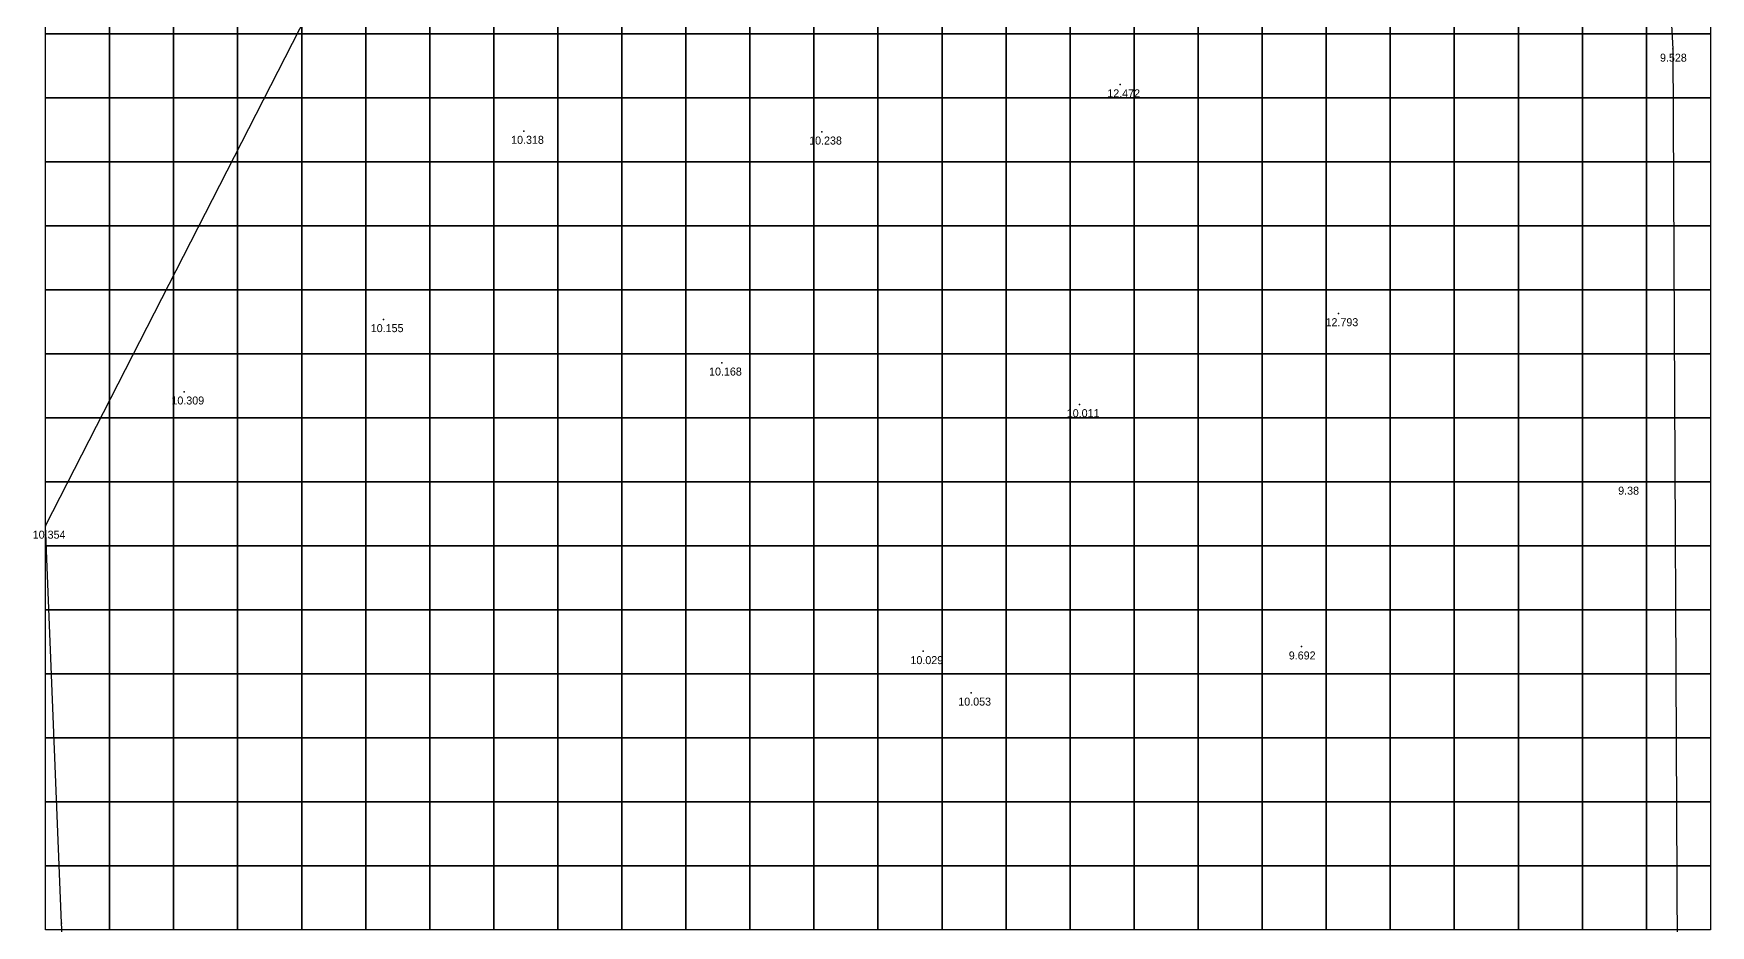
# Model space of a CAD drawing. Header units: metres. Extents: x 2845 to 2871.2, y 3743.9 to 3800.1.
# Drawn here: x 2844.99 to 2871.17, y 3772.19 to 3786.12 of the extents above; entities that cross this region are included whole.
import ezdxf

# ---------------------------------------------------------------- set-up
doc = ezdxf.new("R2010")
doc.units = ezdxf.units.M
doc.layers.add('shiti', color=10, linetype='CONTINUOUS')
doc.layers.add('zhuji', color=50, linetype='CONTINUOUS')

msp = doc.modelspace()

# ---------------------------------------------------------------- linework, layer by layer
for points in [[(2845.174, 3786.116), (2845.174, 3787.116), (2846.174, 3787.116), (2846.174, 3786.116), (2845.174, 3786.116)], [(2846.174, 3786.116), (2846.174, 3787.116), (2847.174, 3787.116), (2847.174, 3786.116), (2846.174, 3786.116)], [(2847.174, 3786.116), (2847.174, 3787.116), (2848.174, 3787.116), (2848.174, 3786.116), (2847.174, 3786.116)], [(2848.174, 3786.116), (2848.174, 3787.116), (2849.174, 3787.116), (2849.174, 3786.116), (2848.174, 3786.116)], [(2849.174, 3786.116), (2849.174, 3787.116), (2850.174, 3787.116), (2850.174, 3786.116), (2849.174, 3786.116)], [(2850.174, 3786.116), (2850.174, 3787.116), (2851.174, 3787.116), (2851.174, 3786.116), (2850.174, 3786.116)], [(2851.174, 3786.116), (2851.174, 3787.116), (2852.174, 3787.116), (2852.174, 3786.116), (2851.174, 3786.116)], [(2852.174, 3786.116), (2852.174, 3787.116), (2853.174, 3787.116), (2853.174, 3786.116), (2852.174, 3786.116)], [(2853.174, 3786.116), (2853.174, 3787.116), (2854.174, 3787.116), (2854.174, 3786.116), (2853.174, 3786.116)], [(2854.174, 3786.116), (2854.174, 3787.116), (2855.174, 3787.116), (2855.174, 3786.116), (2854.174, 3786.116)], [(2855.174, 3786.116), (2855.174, 3787.116), (2856.174, 3787.116), (2856.174, 3786.116), (2855.174, 3786.116)], [(2856.174, 3786.116), (2856.174, 3787.116), (2857.174, 3787.116), (2857.174, 3786.116), (2856.174, 3786.116)], [(2857.174, 3786.116), (2857.174, 3787.116), (2858.174, 3787.116), (2858.174, 3786.116), (2857.174, 3786.116)], [(2858.174, 3786.116), (2858.174, 3787.116), (2859.174, 3787.116), (2859.174, 3786.116), (2858.174, 3786.116)], [(2859.174, 3786.116), (2859.174, 3787.116), (2860.174, 3787.116), (2860.174, 3786.116), (2859.174, 3786.116)], [(2860.174, 3786.116), (2860.174, 3787.116), (2861.174, 3787.116), (2861.174, 3786.116), (2860.174, 3786.116)], [(2861.174, 3786.116), (2861.174, 3787.116), (2862.174, 3787.116), (2862.174, 3786.116), (2861.174, 3786.116)], [(2862.174, 3786.116), (2862.174, 3787.116), (2863.174, 3787.116), (2863.174, 3786.116), (2862.174, 3786.116)], [(2863.174, 3786.116), (2863.174, 3787.116), (2864.174, 3787.116), (2864.174, 3786.116), (2863.174, 3786.116)], [(2864.174, 3786.116), (2864.174, 3787.116), (2865.174, 3787.116), (2865.174, 3786.116), (2864.174, 3786.116)], [(2865.174, 3786.116), (2865.174, 3787.116), (2866.174, 3787.116), (2866.174, 3786.116), (2865.174, 3786.116)], [(2866.174, 3786.116), (2866.174, 3787.116), (2867.174, 3787.116), (2867.174, 3786.116), (2866.174, 3786.116)], [(2867.174, 3786.116), (2867.174, 3787.116), (2868.174, 3787.116), (2868.174, 3786.116), (2867.174, 3786.116)], [(2868.174, 3786.116), (2868.174, 3787.116), (2869.174, 3787.116), (2869.174, 3786.116), (2868.174, 3786.116)], [(2869.174, 3786.116), (2869.174, 3787.116), (2870.174, 3787.116), (2870.174, 3786.116), (2869.174, 3786.116)], [(2870.174, 3786.116), (2870.174, 3787.116), (2871.174, 3787.116), (2871.174, 3786.116), (2870.174, 3786.116)], [(2845.174, 3785.116), (2845.174, 3786.116), (2846.174, 3786.116), (2846.174, 3785.116), (2845.174, 3785.116)], [(2846.174, 3785.116), (2846.174, 3786.116), (2847.174, 3786.116), (2847.174, 3785.116), (2846.174, 3785.116)], [(2847.174, 3785.116), (2847.174, 3786.116), (2848.174, 3786.116), (2848.174, 3785.116), (2847.174, 3785.116)], [(2848.174, 3785.116), (2848.174, 3786.116), (2849.174, 3786.116), (2849.174, 3785.116), (2848.174, 3785.116)], [(2849.174, 3785.116), (2849.174, 3786.116), (2850.174, 3786.116), (2850.174, 3785.116), (2849.174, 3785.116)], [(2850.174, 3785.116), (2850.174, 3786.116), (2851.174, 3786.116), (2851.174, 3785.116), (2850.174, 3785.116)], [(2851.174, 3785.116), (2851.174, 3786.116), (2852.174, 3786.116), (2852.174, 3785.116), (2851.174, 3785.116)], [(2852.174, 3785.116), (2852.174, 3786.116), (2853.174, 3786.116), (2853.174, 3785.116), (2852.174, 3785.116)], [(2853.174, 3785.116), (2853.174, 3786.116), (2854.174, 3786.116), (2854.174, 3785.116), (2853.174, 3785.116)], [(2854.174, 3785.116), (2854.174, 3786.116), (2855.174, 3786.116), (2855.174, 3785.116), (2854.174, 3785.116)], [(2855.174, 3785.116), (2855.174, 3786.116), (2856.174, 3786.116), (2856.174, 3785.116), (2855.174, 3785.116)], [(2856.174, 3785.116), (2856.174, 3786.116), (2857.174, 3786.116), (2857.174, 3785.116), (2856.174, 3785.116)], [(2857.174, 3785.116), (2857.174, 3786.116), (2858.174, 3786.116), (2858.174, 3785.116), (2857.174, 3785.116)], [(2858.174, 3785.116), (2858.174, 3786.116), (2859.174, 3786.116), (2859.174, 3785.116), (2858.174, 3785.116)], [(2859.174, 3785.116), (2859.174, 3786.116), (2860.174, 3786.116), (2860.174, 3785.116), (2859.174, 3785.116)], [(2860.174, 3785.116), (2860.174, 3786.116), (2861.174, 3786.116), (2861.174, 3785.116), (2860.174, 3785.116)], [(2861.174, 3785.116), (2861.174, 3786.116), (2862.174, 3786.116), (2862.174, 3785.116), (2861.174, 3785.116)], [(2862.174, 3785.116), (2862.174, 3786.116), (2863.174, 3786.116), (2863.174, 3785.116), (2862.174, 3785.116)], [(2863.174, 3785.116), (2863.174, 3786.116), (2864.174, 3786.116), (2864.174, 3785.116), (2863.174, 3785.116)], [(2864.174, 3785.116), (2864.174, 3786.116), (2865.174, 3786.116), (2865.174, 3785.116), (2864.174, 3785.116)], [(2865.174, 3785.116), (2865.174, 3786.116), (2866.174, 3786.116), (2866.174, 3785.116), (2865.174, 3785.116)], [(2866.174, 3785.116), (2866.174, 3786.116), (2867.174, 3786.116), (2867.174, 3785.116), (2866.174, 3785.116)], [(2867.174, 3785.116), (2867.174, 3786.116), (2868.174, 3786.116), (2868.174, 3785.116), (2867.174, 3785.116)], [(2868.174, 3785.116), (2868.174, 3786.116), (2869.174, 3786.116), (2869.174, 3785.116), (2868.174, 3785.116)], [(2869.174, 3785.116), (2869.174, 3786.116), (2870.174, 3786.116), (2870.174, 3785.116), (2869.174, 3785.116)], [(2870.174, 3785.116), (2870.174, 3786.116), (2871.174, 3786.116), (2871.174, 3785.116), (2870.174, 3785.116)], [(2845.174, 3784.116), (2845.174, 3785.116), (2846.174, 3785.116), (2846.174, 3784.116), (2845.174, 3784.116)], [(2846.174, 3784.116), (2846.174, 3785.116), (2847.174, 3785.116), (2847.174, 3784.116), (2846.174, 3784.116)], [(2847.174, 3784.116), (2847.174, 3785.116), (2848.174, 3785.116), (2848.174, 3784.116), (2847.174, 3784.116)], [(2848.174, 3784.116), (2848.174, 3785.116), (2849.174, 3785.116), (2849.174, 3784.116), (2848.174, 3784.116)], [(2849.174, 3784.116), (2849.174, 3785.116), (2850.174, 3785.116), (2850.174, 3784.116), (2849.174, 3784.116)], [(2850.174, 3784.116), (2850.174, 3785.116), (2851.174, 3785.116), (2851.174, 3784.116), (2850.174, 3784.116)], [(2851.174, 3784.116), (2851.174, 3785.116), (2852.174, 3785.116), (2852.174, 3784.116), (2851.174, 3784.116)], [(2852.174, 3784.116), (2852.174, 3785.116), (2853.174, 3785.116), (2853.174, 3784.116), (2852.174, 3784.116)], [(2853.174, 3784.116), (2853.174, 3785.116), (2854.174, 3785.116), (2854.174, 3784.116), (2853.174, 3784.116)], [(2854.174, 3784.116), (2854.174, 3785.116), (2855.174, 3785.116), (2855.174, 3784.116), (2854.174, 3784.116)], [(2855.174, 3784.116), (2855.174, 3785.116), (2856.174, 3785.116), (2856.174, 3784.116), (2855.174, 3784.116)], [(2856.174, 3784.116), (2856.174, 3785.116), (2857.174, 3785.116), (2857.174, 3784.116), (2856.174, 3784.116)], [(2857.174, 3784.116), (2857.174, 3785.116), (2858.174, 3785.116), (2858.174, 3784.116), (2857.174, 3784.116)], [(2858.174, 3784.116), (2858.174, 3785.116), (2859.174, 3785.116), (2859.174, 3784.116), (2858.174, 3784.116)], [(2859.174, 3784.116), (2859.174, 3785.116), (2860.174, 3785.116), (2860.174, 3784.116), (2859.174, 3784.116)], [(2860.174, 3784.116), (2860.174, 3785.116), (2861.174, 3785.116), (2861.174, 3784.116), (2860.174, 3784.116)], [(2861.174, 3784.116), (2861.174, 3785.116), (2862.174, 3785.116), (2862.174, 3784.116), (2861.174, 3784.116)], [(2862.174, 3784.116), (2862.174, 3785.116), (2863.174, 3785.116), (2863.174, 3784.116), (2862.174, 3784.116)], [(2863.174, 3784.116), (2863.174, 3785.116), (2864.174, 3785.116), (2864.174, 3784.116), (2863.174, 3784.116)], [(2864.174, 3784.116), (2864.174, 3785.116), (2865.174, 3785.116), (2865.174, 3784.116), (2864.174, 3784.116)], [(2865.174, 3784.116), (2865.174, 3785.116), (2866.174, 3785.116), (2866.174, 3784.116), (2865.174, 3784.116)], [(2866.174, 3784.116), (2866.174, 3785.116), (2867.174, 3785.116), (2867.174, 3784.116), (2866.174, 3784.116)], [(2867.174, 3784.116), (2867.174, 3785.116), (2868.174, 3785.116), (2868.174, 3784.116), (2867.174, 3784.116)], [(2868.174, 3784.116), (2868.174, 3785.116), (2869.174, 3785.116), (2869.174, 3784.116), (2868.174, 3784.116)], [(2869.174, 3784.116), (2869.174, 3785.116), (2870.174, 3785.116), (2870.174, 3784.116), (2869.174, 3784.116)], [(2870.174, 3784.116), (2870.174, 3785.116), (2871.174, 3785.116), (2871.174, 3784.116), (2870.174, 3784.116)], [(2845.174, 3783.116), (2845.174, 3784.116), (2846.174, 3784.116), (2846.174, 3783.116), (2845.174, 3783.116)], [(2846.174, 3783.116), (2846.174, 3784.116), (2847.174, 3784.116), (2847.174, 3783.116), (2846.174, 3783.116)], [(2847.174, 3783.116), (2847.174, 3784.116), (2848.174, 3784.116), (2848.174, 3783.116), (2847.174, 3783.116)], [(2848.174, 3783.116), (2848.174, 3784.116), (2849.174, 3784.116), (2849.174, 3783.116), (2848.174, 3783.116)], [(2849.174, 3783.116), (2849.174, 3784.116), (2850.174, 3784.116), (2850.174, 3783.116), (2849.174, 3783.116)], [(2850.174, 3783.116), (2850.174, 3784.116), (2851.174, 3784.116), (2851.174, 3783.116), (2850.174, 3783.116)], [(2851.174, 3783.116), (2851.174, 3784.116), (2852.174, 3784.116), (2852.174, 3783.116), (2851.174, 3783.116)], [(2852.174, 3783.116), (2852.174, 3784.116), (2853.174, 3784.116), (2853.174, 3783.116), (2852.174, 3783.116)], [(2853.174, 3783.116), (2853.174, 3784.116), (2854.174, 3784.116), (2854.174, 3783.116), (2853.174, 3783.116)], [(2854.174, 3783.116), (2854.174, 3784.116), (2855.174, 3784.116), (2855.174, 3783.116), (2854.174, 3783.116)], [(2855.174, 3783.116), (2855.174, 3784.116), (2856.174, 3784.116), (2856.174, 3783.116), (2855.174, 3783.116)], [(2856.174, 3783.116), (2856.174, 3784.116), (2857.174, 3784.116), (2857.174, 3783.116), (2856.174, 3783.116)], [(2857.174, 3783.116), (2857.174, 3784.116), (2858.174, 3784.116), (2858.174, 3783.116), (2857.174, 3783.116)], [(2858.174, 3783.116), (2858.174, 3784.116), (2859.174, 3784.116), (2859.174, 3783.116), (2858.174, 3783.116)], [(2859.174, 3783.116), (2859.174, 3784.116), (2860.174, 3784.116), (2860.174, 3783.116), (2859.174, 3783.116)], [(2860.174, 3783.116), (2860.174, 3784.116), (2861.174, 3784.116), (2861.174, 3783.116), (2860.174, 3783.116)], [(2861.174, 3783.116), (2861.174, 3784.116), (2862.174, 3784.116), (2862.174, 3783.116), (2861.174, 3783.116)], [(2862.174, 3783.116), (2862.174, 3784.116), (2863.174, 3784.116), (2863.174, 3783.116), (2862.174, 3783.116)], [(2863.174, 3783.116), (2863.174, 3784.116), (2864.174, 3784.116), (2864.174, 3783.116), (2863.174, 3783.116)], [(2864.174, 3783.116), (2864.174, 3784.116), (2865.174, 3784.116), (2865.174, 3783.116), (2864.174, 3783.116)], [(2865.174, 3783.116), (2865.174, 3784.116), (2866.174, 3784.116), (2866.174, 3783.116), (2865.174, 3783.116)], [(2866.174, 3783.116), (2866.174, 3784.116), (2867.174, 3784.116), (2867.174, 3783.116), (2866.174, 3783.116)], [(2867.174, 3783.116), (2867.174, 3784.116), (2868.174, 3784.116), (2868.174, 3783.116), (2867.174, 3783.116)], [(2868.174, 3783.116), (2868.174, 3784.116), (2869.174, 3784.116), (2869.174, 3783.116), (2868.174, 3783.116)], [(2869.174, 3783.116), (2869.174, 3784.116), (2870.174, 3784.116), (2870.174, 3783.116), (2869.174, 3783.116)], [(2870.174, 3783.116), (2870.174, 3784.116), (2871.174, 3784.116), (2871.174, 3783.116), (2870.174, 3783.116)], [(2845.174, 3782.116), (2845.174, 3783.116), (2846.174, 3783.116), (2846.174, 3782.116), (2845.174, 3782.116)], [(2846.174, 3782.116), (2846.174, 3783.116), (2847.174, 3783.116), (2847.174, 3782.116), (2846.174, 3782.116)], [(2847.174, 3782.116), (2847.174, 3783.116), (2848.174, 3783.116), (2848.174, 3782.116), (2847.174, 3782.116)], [(2848.174, 3782.116), (2848.174, 3783.116), (2849.174, 3783.116), (2849.174, 3782.116), (2848.174, 3782.116)], [(2849.174, 3782.116), (2849.174, 3783.116), (2850.174, 3783.116), (2850.174, 3782.116), (2849.174, 3782.116)], [(2850.174, 3782.116), (2850.174, 3783.116), (2851.174, 3783.116), (2851.174, 3782.116), (2850.174, 3782.116)], [(2851.174, 3782.116), (2851.174, 3783.116), (2852.174, 3783.116), (2852.174, 3782.116), (2851.174, 3782.116)], [(2852.174, 3782.116), (2852.174, 3783.116), (2853.174, 3783.116), (2853.174, 3782.116), (2852.174, 3782.116)], [(2853.174, 3782.116), (2853.174, 3783.116), (2854.174, 3783.116), (2854.174, 3782.116), (2853.174, 3782.116)], [(2854.174, 3782.116), (2854.174, 3783.116), (2855.174, 3783.116), (2855.174, 3782.116), (2854.174, 3782.116)], [(2855.174, 3782.116), (2855.174, 3783.116), (2856.174, 3783.116), (2856.174, 3782.116), (2855.174, 3782.116)], [(2856.174, 3782.116), (2856.174, 3783.116), (2857.174, 3783.116), (2857.174, 3782.116), (2856.174, 3782.116)], [(2857.174, 3782.116), (2857.174, 3783.116), (2858.174, 3783.116), (2858.174, 3782.116), (2857.174, 3782.116)], [(2858.174, 3782.116), (2858.174, 3783.116), (2859.174, 3783.116), (2859.174, 3782.116), (2858.174, 3782.116)], [(2859.174, 3782.116), (2859.174, 3783.116), (2860.174, 3783.116), (2860.174, 3782.116), (2859.174, 3782.116)], [(2860.174, 3782.116), (2860.174, 3783.116), (2861.174, 3783.116), (2861.174, 3782.116), (2860.174, 3782.116)], [(2861.174, 3782.116), (2861.174, 3783.116), (2862.174, 3783.116), (2862.174, 3782.116), (2861.174, 3782.116)], [(2862.174, 3782.116), (2862.174, 3783.116), (2863.174, 3783.116), (2863.174, 3782.116), (2862.174, 3782.116)], [(2863.174, 3782.116), (2863.174, 3783.116), (2864.174, 3783.116), (2864.174, 3782.116), (2863.174, 3782.116)], [(2864.174, 3782.116), (2864.174, 3783.116), (2865.174, 3783.116), (2865.174, 3782.116), (2864.174, 3782.116)], [(2865.174, 3782.116), (2865.174, 3783.116), (2866.174, 3783.116), (2866.174, 3782.116), (2865.174, 3782.116)], [(2866.174, 3782.116), (2866.174, 3783.116), (2867.174, 3783.116), (2867.174, 3782.116), (2866.174, 3782.116)], [(2867.174, 3782.116), (2867.174, 3783.116), (2868.174, 3783.116), (2868.174, 3782.116), (2867.174, 3782.116)], [(2868.174, 3782.116), (2868.174, 3783.116), (2869.174, 3783.116), (2869.174, 3782.116), (2868.174, 3782.116)], [(2869.174, 3782.116), (2869.174, 3783.116), (2870.174, 3783.116), (2870.174, 3782.116), (2869.174, 3782.116)], [(2870.174, 3782.116), (2870.174, 3783.116), (2871.174, 3783.116), (2871.174, 3782.116), (2870.174, 3782.116)], [(2845.174, 3781.116), (2845.174, 3782.116), (2846.174, 3782.116), (2846.174, 3781.116), (2845.174, 3781.116)], [(2846.174, 3781.116), (2846.174, 3782.116), (2847.174, 3782.116), (2847.174, 3781.116), (2846.174, 3781.116)], [(2847.174, 3781.116), (2847.174, 3782.116), (2848.174, 3782.116), (2848.174, 3781.116), (2847.174, 3781.116)], [(2848.174, 3781.116), (2848.174, 3782.116), (2849.174, 3782.116), (2849.174, 3781.116), (2848.174, 3781.116)], [(2849.174, 3781.116), (2849.174, 3782.116), (2850.174, 3782.116), (2850.174, 3781.116), (2849.174, 3781.116)], [(2850.174, 3781.116), (2850.174, 3782.116), (2851.174, 3782.116), (2851.174, 3781.116), (2850.174, 3781.116)], [(2851.174, 3781.116), (2851.174, 3782.116), (2852.174, 3782.116), (2852.174, 3781.116), (2851.174, 3781.116)], [(2852.174, 3781.116), (2852.174, 3782.116), (2853.174, 3782.116), (2853.174, 3781.116), (2852.174, 3781.116)], [(2853.174, 3781.116), (2853.174, 3782.116), (2854.174, 3782.116), (2854.174, 3781.116), (2853.174, 3781.116)], [(2854.174, 3781.116), (2854.174, 3782.116), (2855.174, 3782.116), (2855.174, 3781.116), (2854.174, 3781.116)], [(2855.174, 3781.116), (2855.174, 3782.116), (2856.174, 3782.116), (2856.174, 3781.116), (2855.174, 3781.116)], [(2856.174, 3781.116), (2856.174, 3782.116), (2857.174, 3782.116), (2857.174, 3781.116), (2856.174, 3781.116)], [(2857.174, 3781.116), (2857.174, 3782.116), (2858.174, 3782.116), (2858.174, 3781.116), (2857.174, 3781.116)], [(2858.174, 3781.116), (2858.174, 3782.116), (2859.174, 3782.116), (2859.174, 3781.116), (2858.174, 3781.116)], [(2859.174, 3781.116), (2859.174, 3782.116), (2860.174, 3782.116), (2860.174, 3781.116), (2859.174, 3781.116)], [(2860.174, 3781.116), (2860.174, 3782.116), (2861.174, 3782.116), (2861.174, 3781.116), (2860.174, 3781.116)], [(2861.174, 3781.116), (2861.174, 3782.116), (2862.174, 3782.116), (2862.174, 3781.116), (2861.174, 3781.116)], [(2862.174, 3781.116), (2862.174, 3782.116), (2863.174, 3782.116), (2863.174, 3781.116), (2862.174, 3781.116)], [(2863.174, 3781.116), (2863.174, 3782.116), (2864.174, 3782.116), (2864.174, 3781.116), (2863.174, 3781.116)], [(2864.174, 3781.116), (2864.174, 3782.116), (2865.174, 3782.116), (2865.174, 3781.116), (2864.174, 3781.116)], [(2865.174, 3781.116), (2865.174, 3782.116), (2866.174, 3782.116), (2866.174, 3781.116), (2865.174, 3781.116)], [(2866.174, 3781.116), (2866.174, 3782.116), (2867.174, 3782.116), (2867.174, 3781.116), (2866.174, 3781.116)], [(2867.174, 3781.116), (2867.174, 3782.116), (2868.174, 3782.116), (2868.174, 3781.116), (2867.174, 3781.116)], [(2868.174, 3781.116), (2868.174, 3782.116), (2869.174, 3782.116), (2869.174, 3781.116), (2868.174, 3781.116)], [(2869.174, 3781.116), (2869.174, 3782.116), (2870.174, 3782.116), (2870.174, 3781.116), (2869.174, 3781.116)], [(2870.174, 3781.116), (2870.174, 3782.116), (2871.174, 3782.116), (2871.174, 3781.116), (2870.174, 3781.116)], [(2845.174, 3780.116), (2845.174, 3781.116), (2846.174, 3781.116), (2846.174, 3780.116), (2845.174, 3780.116)], [(2846.174, 3780.116), (2846.174, 3781.116), (2847.174, 3781.116), (2847.174, 3780.116), (2846.174, 3780.116)], [(2847.174, 3780.116), (2847.174, 3781.116), (2848.174, 3781.116), (2848.174, 3780.116), (2847.174, 3780.116)], [(2848.174, 3780.116), (2848.174, 3781.116), (2849.174, 3781.116), (2849.174, 3780.116), (2848.174, 3780.116)], [(2849.174, 3780.116), (2849.174, 3781.116), (2850.174, 3781.116), (2850.174, 3780.116), (2849.174, 3780.116)], [(2850.174, 3780.116), (2850.174, 3781.116), (2851.174, 3781.116), (2851.174, 3780.116), (2850.174, 3780.116)], [(2851.174, 3780.116), (2851.174, 3781.116), (2852.174, 3781.116), (2852.174, 3780.116), (2851.174, 3780.116)], [(2852.174, 3780.116), (2852.174, 3781.116), (2853.174, 3781.116), (2853.174, 3780.116), (2852.174, 3780.116)], [(2853.174, 3780.116), (2853.174, 3781.116), (2854.174, 3781.116), (2854.174, 3780.116), (2853.174, 3780.116)], [(2854.174, 3780.116), (2854.174, 3781.116), (2855.174, 3781.116), (2855.174, 3780.116), (2854.174, 3780.116)], [(2855.174, 3780.116), (2855.174, 3781.116), (2856.174, 3781.116), (2856.174, 3780.116), (2855.174, 3780.116)], [(2856.174, 3780.116), (2856.174, 3781.116), (2857.174, 3781.116), (2857.174, 3780.116), (2856.174, 3780.116)], [(2857.174, 3780.116), (2857.174, 3781.116), (2858.174, 3781.116), (2858.174, 3780.116), (2857.174, 3780.116)], [(2858.174, 3780.116), (2858.174, 3781.116), (2859.174, 3781.116), (2859.174, 3780.116), (2858.174, 3780.116)], [(2859.174, 3780.116), (2859.174, 3781.116), (2860.174, 3781.116), (2860.174, 3780.116), (2859.174, 3780.116)], [(2860.174, 3780.116), (2860.174, 3781.116), (2861.174, 3781.116), (2861.174, 3780.116), (2860.174, 3780.116)], [(2861.174, 3780.116), (2861.174, 3781.116), (2862.174, 3781.116), (2862.174, 3780.116), (2861.174, 3780.116)], [(2862.174, 3780.116), (2862.174, 3781.116), (2863.174, 3781.116), (2863.174, 3780.116), (2862.174, 3780.116)], [(2863.174, 3780.116), (2863.174, 3781.116), (2864.174, 3781.116), (2864.174, 3780.116), (2863.174, 3780.116)], [(2864.174, 3780.116), (2864.174, 3781.116), (2865.174, 3781.116), (2865.174, 3780.116), (2864.174, 3780.116)], [(2865.174, 3780.116), (2865.174, 3781.116), (2866.174, 3781.116), (2866.174, 3780.116), (2865.174, 3780.116)], [(2866.174, 3780.116), (2866.174, 3781.116), (2867.174, 3781.116), (2867.174, 3780.116), (2866.174, 3780.116)], [(2867.174, 3780.116), (2867.174, 3781.116), (2868.174, 3781.116), (2868.174, 3780.116), (2867.174, 3780.116)], [(2868.174, 3780.116), (2868.174, 3781.116), (2869.174, 3781.116), (2869.174, 3780.116), (2868.174, 3780.116)], [(2869.174, 3780.116), (2869.174, 3781.116), (2870.174, 3781.116), (2870.174, 3780.116), (2869.174, 3780.116)], [(2870.174, 3780.116), (2870.174, 3781.116), (2871.174, 3781.116), (2871.174, 3780.116), (2870.174, 3780.116)], [(2845.174, 3779.116), (2845.174, 3780.116), (2846.174, 3780.116), (2846.174, 3779.116), (2845.174, 3779.116)], [(2846.174, 3779.116), (2846.174, 3780.116), (2847.174, 3780.116), (2847.174, 3779.116), (2846.174, 3779.116)], [(2847.174, 3779.116), (2847.174, 3780.116), (2848.174, 3780.116), (2848.174, 3779.116), (2847.174, 3779.116)], [(2848.174, 3779.116), (2848.174, 3780.116), (2849.174, 3780.116), (2849.174, 3779.116), (2848.174, 3779.116)], [(2849.174, 3779.116), (2849.174, 3780.116), (2850.174, 3780.116), (2850.174, 3779.116), (2849.174, 3779.116)], [(2850.174, 3779.116), (2850.174, 3780.116), (2851.174, 3780.116), (2851.174, 3779.116), (2850.174, 3779.116)], [(2851.174, 3779.116), (2851.174, 3780.116), (2852.174, 3780.116), (2852.174, 3779.116), (2851.174, 3779.116)], [(2852.174, 3779.116), (2852.174, 3780.116), (2853.174, 3780.116), (2853.174, 3779.116), (2852.174, 3779.116)], [(2853.174, 3779.116), (2853.174, 3780.116), (2854.174, 3780.116), (2854.174, 3779.116), (2853.174, 3779.116)], [(2854.174, 3779.116), (2854.174, 3780.116), (2855.174, 3780.116), (2855.174, 3779.116), (2854.174, 3779.116)], [(2855.174, 3779.116), (2855.174, 3780.116), (2856.174, 3780.116), (2856.174, 3779.116), (2855.174, 3779.116)], [(2856.174, 3779.116), (2856.174, 3780.116), (2857.174, 3780.116), (2857.174, 3779.116), (2856.174, 3779.116)], [(2857.174, 3779.116), (2857.174, 3780.116), (2858.174, 3780.116), (2858.174, 3779.116), (2857.174, 3779.116)], [(2858.174, 3779.116), (2858.174, 3780.116), (2859.174, 3780.116), (2859.174, 3779.116), (2858.174, 3779.116)], [(2859.174, 3779.116), (2859.174, 3780.116), (2860.174, 3780.116), (2860.174, 3779.116), (2859.174, 3779.116)], [(2860.174, 3779.116), (2860.174, 3780.116), (2861.174, 3780.116), (2861.174, 3779.116), (2860.174, 3779.116)], [(2861.174, 3779.116), (2861.174, 3780.116), (2862.174, 3780.116), (2862.174, 3779.116), (2861.174, 3779.116)], [(2862.174, 3779.116), (2862.174, 3780.116), (2863.174, 3780.116), (2863.174, 3779.116), (2862.174, 3779.116)], [(2863.174, 3779.116), (2863.174, 3780.116), (2864.174, 3780.116), (2864.174, 3779.116), (2863.174, 3779.116)], [(2864.174, 3779.116), (2864.174, 3780.116), (2865.174, 3780.116), (2865.174, 3779.116), (2864.174, 3779.116)], [(2865.174, 3779.116), (2865.174, 3780.116), (2866.174, 3780.116), (2866.174, 3779.116), (2865.174, 3779.116)], [(2866.174, 3779.116), (2866.174, 3780.116), (2867.174, 3780.116), (2867.174, 3779.116), (2866.174, 3779.116)], [(2867.174, 3779.116), (2867.174, 3780.116), (2868.174, 3780.116), (2868.174, 3779.116), (2867.174, 3779.116)], [(2868.174, 3779.116), (2868.174, 3780.116), (2869.174, 3780.116), (2869.174, 3779.116), (2868.174, 3779.116)], [(2869.174, 3779.116), (2869.174, 3780.116), (2870.174, 3780.116), (2870.174, 3779.116), (2869.174, 3779.116)], [(2870.174, 3779.116), (2870.174, 3780.116), (2871.174, 3780.116), (2871.174, 3779.116), (2870.174, 3779.116)], [(2845.174, 3778.116), (2845.174, 3779.116), (2846.174, 3779.116), (2846.174, 3778.116), (2845.174, 3778.116)], [(2846.174, 3778.116), (2846.174, 3779.116), (2847.174, 3779.116), (2847.174, 3778.116), (2846.174, 3778.116)], [(2847.174, 3778.116), (2847.174, 3779.116), (2848.174, 3779.116), (2848.174, 3778.116), (2847.174, 3778.116)], [(2848.174, 3778.116), (2848.174, 3779.116), (2849.174, 3779.116), (2849.174, 3778.116), (2848.174, 3778.116)], [(2849.174, 3778.116), (2849.174, 3779.116), (2850.174, 3779.116), (2850.174, 3778.116), (2849.174, 3778.116)], [(2850.174, 3778.116), (2850.174, 3779.116), (2851.174, 3779.116), (2851.174, 3778.116), (2850.174, 3778.116)], [(2851.174, 3778.116), (2851.174, 3779.116), (2852.174, 3779.116), (2852.174, 3778.116), (2851.174, 3778.116)], [(2852.174, 3778.116), (2852.174, 3779.116), (2853.174, 3779.116), (2853.174, 3778.116), (2852.174, 3778.116)], [(2853.174, 3778.116), (2853.174, 3779.116), (2854.174, 3779.116), (2854.174, 3778.116), (2853.174, 3778.116)], [(2854.174, 3778.116), (2854.174, 3779.116), (2855.174, 3779.116), (2855.174, 3778.116), (2854.174, 3778.116)], [(2855.174, 3778.116), (2855.174, 3779.116), (2856.174, 3779.116), (2856.174, 3778.116), (2855.174, 3778.116)], [(2856.174, 3778.116), (2856.174, 3779.116), (2857.174, 3779.116), (2857.174, 3778.116), (2856.174, 3778.116)], [(2857.174, 3778.116), (2857.174, 3779.116), (2858.174, 3779.116), (2858.174, 3778.116), (2857.174, 3778.116)], [(2858.174, 3778.116), (2858.174, 3779.116), (2859.174, 3779.116), (2859.174, 3778.116), (2858.174, 3778.116)], [(2859.174, 3778.116), (2859.174, 3779.116), (2860.174, 3779.116), (2860.174, 3778.116), (2859.174, 3778.116)], [(2860.174, 3778.116), (2860.174, 3779.116), (2861.174, 3779.116), (2861.174, 3778.116), (2860.174, 3778.116)], [(2861.174, 3778.116), (2861.174, 3779.116), (2862.174, 3779.116), (2862.174, 3778.116), (2861.174, 3778.116)], [(2862.174, 3778.116), (2862.174, 3779.116), (2863.174, 3779.116), (2863.174, 3778.116), (2862.174, 3778.116)], [(2863.174, 3778.116), (2863.174, 3779.116), (2864.174, 3779.116), (2864.174, 3778.116), (2863.174, 3778.116)], [(2864.174, 3778.116), (2864.174, 3779.116), (2865.174, 3779.116), (2865.174, 3778.116), (2864.174, 3778.116)], [(2865.174, 3778.116), (2865.174, 3779.116), (2866.174, 3779.116), (2866.174, 3778.116), (2865.174, 3778.116)], [(2866.174, 3778.116), (2866.174, 3779.116), (2867.174, 3779.116), (2867.174, 3778.116), (2866.174, 3778.116)], [(2867.174, 3778.116), (2867.174, 3779.116), (2868.174, 3779.116), (2868.174, 3778.116), (2867.174, 3778.116)], [(2868.174, 3778.116), (2868.174, 3779.116), (2869.174, 3779.116), (2869.174, 3778.116), (2868.174, 3778.116)], [(2869.174, 3778.116), (2869.174, 3779.116), (2870.174, 3779.116), (2870.174, 3778.116), (2869.174, 3778.116)], [(2870.174, 3778.116), (2870.174, 3779.116), (2871.174, 3779.116), (2871.174, 3778.116), (2870.174, 3778.116)], [(2845.174, 3777.116), (2845.174, 3778.116), (2846.174, 3778.116), (2846.174, 3777.116), (2845.174, 3777.116)], [(2846.174, 3777.116), (2846.174, 3778.116), (2847.174, 3778.116), (2847.174, 3777.116), (2846.174, 3777.116)], [(2847.174, 3777.116), (2847.174, 3778.116), (2848.174, 3778.116), (2848.174, 3777.116), (2847.174, 3777.116)], [(2848.174, 3777.116), (2848.174, 3778.116), (2849.174, 3778.116), (2849.174, 3777.116), (2848.174, 3777.116)], [(2849.174, 3777.116), (2849.174, 3778.116), (2850.174, 3778.116), (2850.174, 3777.116), (2849.174, 3777.116)], [(2850.174, 3777.116), (2850.174, 3778.116), (2851.174, 3778.116), (2851.174, 3777.116), (2850.174, 3777.116)], [(2851.174, 3777.116), (2851.174, 3778.116), (2852.174, 3778.116), (2852.174, 3777.116), (2851.174, 3777.116)], [(2852.174, 3777.116), (2852.174, 3778.116), (2853.174, 3778.116), (2853.174, 3777.116), (2852.174, 3777.116)], [(2853.174, 3777.116), (2853.174, 3778.116), (2854.174, 3778.116), (2854.174, 3777.116), (2853.174, 3777.116)], [(2854.174, 3777.116), (2854.174, 3778.116), (2855.174, 3778.116), (2855.174, 3777.116), (2854.174, 3777.116)], [(2855.174, 3777.116), (2855.174, 3778.116), (2856.174, 3778.116), (2856.174, 3777.116), (2855.174, 3777.116)], [(2856.174, 3777.116), (2856.174, 3778.116), (2857.174, 3778.116), (2857.174, 3777.116), (2856.174, 3777.116)], [(2857.174, 3777.116), (2857.174, 3778.116), (2858.174, 3778.116), (2858.174, 3777.116), (2857.174, 3777.116)], [(2858.174, 3777.116), (2858.174, 3778.116), (2859.174, 3778.116), (2859.174, 3777.116), (2858.174, 3777.116)], [(2859.174, 3777.116), (2859.174, 3778.116), (2860.174, 3778.116), (2860.174, 3777.116), (2859.174, 3777.116)], [(2860.174, 3777.116), (2860.174, 3778.116), (2861.174, 3778.116), (2861.174, 3777.116), (2860.174, 3777.116)], [(2861.174, 3777.116), (2861.174, 3778.116), (2862.174, 3778.116), (2862.174, 3777.116), (2861.174, 3777.116)], [(2862.174, 3777.116), (2862.174, 3778.116), (2863.174, 3778.116), (2863.174, 3777.116), (2862.174, 3777.116)], [(2863.174, 3777.116), (2863.174, 3778.116), (2864.174, 3778.116), (2864.174, 3777.116), (2863.174, 3777.116)], [(2864.174, 3777.116), (2864.174, 3778.116), (2865.174, 3778.116), (2865.174, 3777.116), (2864.174, 3777.116)], [(2865.174, 3777.116), (2865.174, 3778.116), (2866.174, 3778.116), (2866.174, 3777.116), (2865.174, 3777.116)], [(2866.174, 3777.116), (2866.174, 3778.116), (2867.174, 3778.116), (2867.174, 3777.116), (2866.174, 3777.116)], [(2867.174, 3777.116), (2867.174, 3778.116), (2868.174, 3778.116), (2868.174, 3777.116), (2867.174, 3777.116)], [(2868.174, 3777.116), (2868.174, 3778.116), (2869.174, 3778.116), (2869.174, 3777.116), (2868.174, 3777.116)], [(2869.174, 3777.116), (2869.174, 3778.116), (2870.174, 3778.116), (2870.174, 3777.116), (2869.174, 3777.116)], [(2870.174, 3777.116), (2870.174, 3778.116), (2871.174, 3778.116), (2871.174, 3777.116), (2870.174, 3777.116)], [(2845.174, 3776.116), (2845.174, 3777.116), (2846.174, 3777.116), (2846.174, 3776.116), (2845.174, 3776.116)], [(2846.174, 3776.116), (2846.174, 3777.116), (2847.174, 3777.116), (2847.174, 3776.116), (2846.174, 3776.116)], [(2847.174, 3776.116), (2847.174, 3777.116), (2848.174, 3777.116), (2848.174, 3776.116), (2847.174, 3776.116)], [(2848.174, 3776.116), (2848.174, 3777.116), (2849.174, 3777.116), (2849.174, 3776.116), (2848.174, 3776.116)], [(2849.174, 3776.116), (2849.174, 3777.116), (2850.174, 3777.116), (2850.174, 3776.116), (2849.174, 3776.116)], [(2850.174, 3776.116), (2850.174, 3777.116), (2851.174, 3777.116), (2851.174, 3776.116), (2850.174, 3776.116)], [(2851.174, 3776.116), (2851.174, 3777.116), (2852.174, 3777.116), (2852.174, 3776.116), (2851.174, 3776.116)], [(2852.174, 3776.116), (2852.174, 3777.116), (2853.174, 3777.116), (2853.174, 3776.116), (2852.174, 3776.116)], [(2853.174, 3776.116), (2853.174, 3777.116), (2854.174, 3777.116), (2854.174, 3776.116), (2853.174, 3776.116)], [(2854.174, 3776.116), (2854.174, 3777.116), (2855.174, 3777.116), (2855.174, 3776.116), (2854.174, 3776.116)], [(2855.174, 3776.116), (2855.174, 3777.116), (2856.174, 3777.116), (2856.174, 3776.116), (2855.174, 3776.116)], [(2856.174, 3776.116), (2856.174, 3777.116), (2857.174, 3777.116), (2857.174, 3776.116), (2856.174, 3776.116)], [(2857.174, 3776.116), (2857.174, 3777.116), (2858.174, 3777.116), (2858.174, 3776.116), (2857.174, 3776.116)], [(2858.174, 3776.116), (2858.174, 3777.116), (2859.174, 3777.116), (2859.174, 3776.116), (2858.174, 3776.116)], [(2859.174, 3776.116), (2859.174, 3777.116), (2860.174, 3777.116), (2860.174, 3776.116), (2859.174, 3776.116)], [(2860.174, 3776.116), (2860.174, 3777.116), (2861.174, 3777.116), (2861.174, 3776.116), (2860.174, 3776.116)], [(2861.174, 3776.116), (2861.174, 3777.116), (2862.174, 3777.116), (2862.174, 3776.116), (2861.174, 3776.116)], [(2862.174, 3776.116), (2862.174, 3777.116), (2863.174, 3777.116), (2863.174, 3776.116), (2862.174, 3776.116)], [(2863.174, 3776.116), (2863.174, 3777.116), (2864.174, 3777.116), (2864.174, 3776.116), (2863.174, 3776.116)], [(2864.174, 3776.116), (2864.174, 3777.116), (2865.174, 3777.116), (2865.174, 3776.116), (2864.174, 3776.116)], [(2865.174, 3776.116), (2865.174, 3777.116), (2866.174, 3777.116), (2866.174, 3776.116), (2865.174, 3776.116)], [(2866.174, 3776.116), (2866.174, 3777.116), (2867.174, 3777.116), (2867.174, 3776.116), (2866.174, 3776.116)], [(2867.174, 3776.116), (2867.174, 3777.116), (2868.174, 3777.116), (2868.174, 3776.116), (2867.174, 3776.116)], [(2868.174, 3776.116), (2868.174, 3777.116), (2869.174, 3777.116), (2869.174, 3776.116), (2868.174, 3776.116)], [(2869.174, 3776.116), (2869.174, 3777.116), (2870.174, 3777.116), (2870.174, 3776.116), (2869.174, 3776.116)], [(2870.174, 3776.116), (2870.174, 3777.116), (2871.174, 3777.116), (2871.174, 3776.116), (2870.174, 3776.116)], [(2845.174, 3775.116), (2845.174, 3776.116), (2846.174, 3776.116), (2846.174, 3775.116), (2845.174, 3775.116)], [(2846.174, 3775.116), (2846.174, 3776.116), (2847.174, 3776.116), (2847.174, 3775.116), (2846.174, 3775.116)], [(2847.174, 3775.116), (2847.174, 3776.116), (2848.174, 3776.116), (2848.174, 3775.116), (2847.174, 3775.116)], [(2848.174, 3775.116), (2848.174, 3776.116), (2849.174, 3776.116), (2849.174, 3775.116), (2848.174, 3775.116)], [(2849.174, 3775.116), (2849.174, 3776.116), (2850.174, 3776.116), (2850.174, 3775.116), (2849.174, 3775.116)], [(2850.174, 3775.116), (2850.174, 3776.116), (2851.174, 3776.116), (2851.174, 3775.116), (2850.174, 3775.116)], [(2851.174, 3775.116), (2851.174, 3776.116), (2852.174, 3776.116), (2852.174, 3775.116), (2851.174, 3775.116)], [(2852.174, 3775.116), (2852.174, 3776.116), (2853.174, 3776.116), (2853.174, 3775.116), (2852.174, 3775.116)], [(2853.174, 3775.116), (2853.174, 3776.116), (2854.174, 3776.116), (2854.174, 3775.116), (2853.174, 3775.116)], [(2854.174, 3775.116), (2854.174, 3776.116), (2855.174, 3776.116), (2855.174, 3775.116), (2854.174, 3775.116)], [(2855.174, 3775.116), (2855.174, 3776.116), (2856.174, 3776.116), (2856.174, 3775.116), (2855.174, 3775.116)], [(2856.174, 3775.116), (2856.174, 3776.116), (2857.174, 3776.116), (2857.174, 3775.116), (2856.174, 3775.116)], [(2857.174, 3775.116), (2857.174, 3776.116), (2858.174, 3776.116), (2858.174, 3775.116), (2857.174, 3775.116)], [(2858.174, 3775.116), (2858.174, 3776.116), (2859.174, 3776.116), (2859.174, 3775.116), (2858.174, 3775.116)], [(2859.174, 3775.116), (2859.174, 3776.116), (2860.174, 3776.116), (2860.174, 3775.116), (2859.174, 3775.116)], [(2860.174, 3775.116), (2860.174, 3776.116), (2861.174, 3776.116), (2861.174, 3775.116), (2860.174, 3775.116)], [(2861.174, 3775.116), (2861.174, 3776.116), (2862.174, 3776.116), (2862.174, 3775.116), (2861.174, 3775.116)], [(2862.174, 3775.116), (2862.174, 3776.116), (2863.174, 3776.116), (2863.174, 3775.116), (2862.174, 3775.116)], [(2863.174, 3775.116), (2863.174, 3776.116), (2864.174, 3776.116), (2864.174, 3775.116), (2863.174, 3775.116)], [(2864.174, 3775.116), (2864.174, 3776.116), (2865.174, 3776.116), (2865.174, 3775.116), (2864.174, 3775.116)], [(2865.174, 3775.116), (2865.174, 3776.116), (2866.174, 3776.116), (2866.174, 3775.116), (2865.174, 3775.116)], [(2866.174, 3775.116), (2866.174, 3776.116), (2867.174, 3776.116), (2867.174, 3775.116), (2866.174, 3775.116)], [(2867.174, 3775.116), (2867.174, 3776.116), (2868.174, 3776.116), (2868.174, 3775.116), (2867.174, 3775.116)], [(2868.174, 3775.116), (2868.174, 3776.116), (2869.174, 3776.116), (2869.174, 3775.116), (2868.174, 3775.116)], [(2869.174, 3775.116), (2869.174, 3776.116), (2870.174, 3776.116), (2870.174, 3775.116), (2869.174, 3775.116)], [(2870.174, 3775.116), (2870.174, 3776.116), (2871.174, 3776.116), (2871.174, 3775.116), (2870.174, 3775.116)], [(2845.174, 3774.116), (2845.174, 3775.116), (2846.174, 3775.116), (2846.174, 3774.116), (2845.174, 3774.116)], [(2846.174, 3774.116), (2846.174, 3775.116), (2847.174, 3775.116), (2847.174, 3774.116), (2846.174, 3774.116)], [(2847.174, 3774.116), (2847.174, 3775.116), (2848.174, 3775.116), (2848.174, 3774.116), (2847.174, 3774.116)], [(2848.174, 3774.116), (2848.174, 3775.116), (2849.174, 3775.116), (2849.174, 3774.116), (2848.174, 3774.116)], [(2849.174, 3774.116), (2849.174, 3775.116), (2850.174, 3775.116), (2850.174, 3774.116), (2849.174, 3774.116)], [(2850.174, 3774.116), (2850.174, 3775.116), (2851.174, 3775.116), (2851.174, 3774.116), (2850.174, 3774.116)], [(2851.174, 3774.116), (2851.174, 3775.116), (2852.174, 3775.116), (2852.174, 3774.116), (2851.174, 3774.116)], [(2852.174, 3774.116), (2852.174, 3775.116), (2853.174, 3775.116), (2853.174, 3774.116), (2852.174, 3774.116)], [(2853.174, 3774.116), (2853.174, 3775.116), (2854.174, 3775.116), (2854.174, 3774.116), (2853.174, 3774.116)], [(2854.174, 3774.116), (2854.174, 3775.116), (2855.174, 3775.116), (2855.174, 3774.116), (2854.174, 3774.116)], [(2855.174, 3774.116), (2855.174, 3775.116), (2856.174, 3775.116), (2856.174, 3774.116), (2855.174, 3774.116)], [(2856.174, 3774.116), (2856.174, 3775.116), (2857.174, 3775.116), (2857.174, 3774.116), (2856.174, 3774.116)], [(2857.174, 3774.116), (2857.174, 3775.116), (2858.174, 3775.116), (2858.174, 3774.116), (2857.174, 3774.116)], [(2858.174, 3774.116), (2858.174, 3775.116), (2859.174, 3775.116), (2859.174, 3774.116), (2858.174, 3774.116)], [(2859.174, 3774.116), (2859.174, 3775.116), (2860.174, 3775.116), (2860.174, 3774.116), (2859.174, 3774.116)], [(2860.174, 3774.116), (2860.174, 3775.116), (2861.174, 3775.116), (2861.174, 3774.116), (2860.174, 3774.116)], [(2861.174, 3774.116), (2861.174, 3775.116), (2862.174, 3775.116), (2862.174, 3774.116), (2861.174, 3774.116)], [(2862.174, 3774.116), (2862.174, 3775.116), (2863.174, 3775.116), (2863.174, 3774.116), (2862.174, 3774.116)], [(2863.174, 3774.116), (2863.174, 3775.116), (2864.174, 3775.116), (2864.174, 3774.116), (2863.174, 3774.116)], [(2864.174, 3774.116), (2864.174, 3775.116), (2865.174, 3775.116), (2865.174, 3774.116), (2864.174, 3774.116)], [(2865.174, 3774.116), (2865.174, 3775.116), (2866.174, 3775.116), (2866.174, 3774.116), (2865.174, 3774.116)], [(2866.174, 3774.116), (2866.174, 3775.116), (2867.174, 3775.116), (2867.174, 3774.116), (2866.174, 3774.116)], [(2867.174, 3774.116), (2867.174, 3775.116), (2868.174, 3775.116), (2868.174, 3774.116), (2867.174, 3774.116)], [(2868.174, 3774.116), (2868.174, 3775.116), (2869.174, 3775.116), (2869.174, 3774.116), (2868.174, 3774.116)], [(2869.174, 3774.116), (2869.174, 3775.116), (2870.174, 3775.116), (2870.174, 3774.116), (2869.174, 3774.116)], [(2870.174, 3774.116), (2870.174, 3775.116), (2871.174, 3775.116), (2871.174, 3774.116), (2870.174, 3774.116)], [(2845.174, 3773.116), (2845.174, 3774.116), (2846.174, 3774.116), (2846.174, 3773.116), (2845.174, 3773.116)], [(2846.174, 3773.116), (2846.174, 3774.116), (2847.174, 3774.116), (2847.174, 3773.116), (2846.174, 3773.116)], [(2847.174, 3773.116), (2847.174, 3774.116), (2848.174, 3774.116), (2848.174, 3773.116), (2847.174, 3773.116)], [(2848.174, 3773.116), (2848.174, 3774.116), (2849.174, 3774.116), (2849.174, 3773.116), (2848.174, 3773.116)], [(2849.174, 3773.116), (2849.174, 3774.116), (2850.174, 3774.116), (2850.174, 3773.116), (2849.174, 3773.116)], [(2850.174, 3773.116), (2850.174, 3774.116), (2851.174, 3774.116), (2851.174, 3773.116), (2850.174, 3773.116)], [(2851.174, 3773.116), (2851.174, 3774.116), (2852.174, 3774.116), (2852.174, 3773.116), (2851.174, 3773.116)], [(2852.174, 3773.116), (2852.174, 3774.116), (2853.174, 3774.116), (2853.174, 3773.116), (2852.174, 3773.116)], [(2853.174, 3773.116), (2853.174, 3774.116), (2854.174, 3774.116), (2854.174, 3773.116), (2853.174, 3773.116)], [(2854.174, 3773.116), (2854.174, 3774.116), (2855.174, 3774.116), (2855.174, 3773.116), (2854.174, 3773.116)], [(2855.174, 3773.116), (2855.174, 3774.116), (2856.174, 3774.116), (2856.174, 3773.116), (2855.174, 3773.116)], [(2856.174, 3773.116), (2856.174, 3774.116), (2857.174, 3774.116), (2857.174, 3773.116), (2856.174, 3773.116)], [(2857.174, 3773.116), (2857.174, 3774.116), (2858.174, 3774.116), (2858.174, 3773.116), (2857.174, 3773.116)], [(2858.174, 3773.116), (2858.174, 3774.116), (2859.174, 3774.116), (2859.174, 3773.116), (2858.174, 3773.116)], [(2859.174, 3773.116), (2859.174, 3774.116), (2860.174, 3774.116), (2860.174, 3773.116), (2859.174, 3773.116)], [(2860.174, 3773.116), (2860.174, 3774.116), (2861.174, 3774.116), (2861.174, 3773.116), (2860.174, 3773.116)], [(2861.174, 3773.116), (2861.174, 3774.116), (2862.174, 3774.116), (2862.174, 3773.116), (2861.174, 3773.116)], [(2862.174, 3773.116), (2862.174, 3774.116), (2863.174, 3774.116), (2863.174, 3773.116), (2862.174, 3773.116)], [(2863.174, 3773.116), (2863.174, 3774.116), (2864.174, 3774.116), (2864.174, 3773.116), (2863.174, 3773.116)], [(2864.174, 3773.116), (2864.174, 3774.116), (2865.174, 3774.116), (2865.174, 3773.116), (2864.174, 3773.116)], [(2865.174, 3773.116), (2865.174, 3774.116), (2866.174, 3774.116), (2866.174, 3773.116), (2865.174, 3773.116)], [(2866.174, 3773.116), (2866.174, 3774.116), (2867.174, 3774.116), (2867.174, 3773.116), (2866.174, 3773.116)], [(2867.174, 3773.116), (2867.174, 3774.116), (2868.174, 3774.116), (2868.174, 3773.116), (2867.174, 3773.116)], [(2868.174, 3773.116), (2868.174, 3774.116), (2869.174, 3774.116), (2869.174, 3773.116), (2868.174, 3773.116)], [(2869.174, 3773.116), (2869.174, 3774.116), (2870.174, 3774.116), (2870.174, 3773.116), (2869.174, 3773.116)], [(2870.174, 3773.116), (2870.174, 3774.116), (2871.174, 3774.116), (2871.174, 3773.116), (2870.174, 3773.116)], [(2845.174, 3772.116), (2845.174, 3773.116), (2846.174, 3773.116), (2846.174, 3772.116), (2845.174, 3772.116)], [(2846.174, 3772.116), (2846.174, 3773.116), (2847.174, 3773.116), (2847.174, 3772.116), (2846.174, 3772.116)], [(2847.174, 3772.116), (2847.174, 3773.116), (2848.174, 3773.116), (2848.174, 3772.116), (2847.174, 3772.116)], [(2848.174, 3772.116), (2848.174, 3773.116), (2849.174, 3773.116), (2849.174, 3772.116), (2848.174, 3772.116)], [(2849.174, 3772.116), (2849.174, 3773.116), (2850.174, 3773.116), (2850.174, 3772.116), (2849.174, 3772.116)], [(2850.174, 3772.116), (2850.174, 3773.116), (2851.174, 3773.116), (2851.174, 3772.116), (2850.174, 3772.116)], [(2851.174, 3772.116), (2851.174, 3773.116), (2852.174, 3773.116), (2852.174, 3772.116), (2851.174, 3772.116)], [(2852.174, 3772.116), (2852.174, 3773.116), (2853.174, 3773.116), (2853.174, 3772.116), (2852.174, 3772.116)], [(2853.174, 3772.116), (2853.174, 3773.116), (2854.174, 3773.116), (2854.174, 3772.116), (2853.174, 3772.116)], [(2854.174, 3772.116), (2854.174, 3773.116), (2855.174, 3773.116), (2855.174, 3772.116), (2854.174, 3772.116)], [(2855.174, 3772.116), (2855.174, 3773.116), (2856.174, 3773.116), (2856.174, 3772.116), (2855.174, 3772.116)], [(2856.174, 3772.116), (2856.174, 3773.116), (2857.174, 3773.116), (2857.174, 3772.116), (2856.174, 3772.116)], [(2857.174, 3772.116), (2857.174, 3773.116), (2858.174, 3773.116), (2858.174, 3772.116), (2857.174, 3772.116)], [(2858.174, 3772.116), (2858.174, 3773.116), (2859.174, 3773.116), (2859.174, 3772.116), (2858.174, 3772.116)], [(2859.174, 3772.116), (2859.174, 3773.116), (2860.174, 3773.116), (2860.174, 3772.116), (2859.174, 3772.116)], [(2860.174, 3772.116), (2860.174, 3773.116), (2861.174, 3773.116), (2861.174, 3772.116), (2860.174, 3772.116)], [(2861.174, 3772.116), (2861.174, 3773.116), (2862.174, 3773.116), (2862.174, 3772.116), (2861.174, 3772.116)], [(2862.174, 3772.116), (2862.174, 3773.116), (2863.174, 3773.116), (2863.174, 3772.116), (2862.174, 3772.116)], [(2863.174, 3772.116), (2863.174, 3773.116), (2864.174, 3773.116), (2864.174, 3772.116), (2863.174, 3772.116)], [(2864.174, 3772.116), (2864.174, 3773.116), (2865.174, 3773.116), (2865.174, 3772.116), (2864.174, 3772.116)], [(2865.174, 3772.116), (2865.174, 3773.116), (2866.174, 3773.116), (2866.174, 3772.116), (2865.174, 3772.116)], [(2866.174, 3772.116), (2866.174, 3773.116), (2867.174, 3773.116), (2867.174, 3772.116), (2866.174, 3772.116)], [(2867.174, 3772.116), (2867.174, 3773.116), (2868.174, 3773.116), (2868.174, 3772.116), (2867.174, 3772.116)], [(2868.174, 3772.116), (2868.174, 3773.116), (2869.174, 3773.116), (2869.174, 3772.116), (2868.174, 3772.116)], [(2869.174, 3772.116), (2869.174, 3773.116), (2870.174, 3773.116), (2870.174, 3772.116), (2869.174, 3772.116)], [(2870.174, 3772.116), (2870.174, 3773.116), (2871.174, 3773.116), (2871.174, 3772.116), (2870.174, 3772.116)]]:
    msp.add_lwpolyline(points)
at = {"layer": 'shiti'}
msp.add_lwpolyline([(2845.174, 3778.428), (2853.8, 3795.293), (2856.23, 3799.039), (2864.64, 3799.283), (2868.952, 3795.959), (2870.191, 3792.979), (2870.586, 3785.879), (2870.663, 3769.646), (2864.182, 3751.04), (2859.717, 3744.891), (2853.723, 3744.116), (2848.263, 3749.893), (2846.279, 3757.095), (2845.423, 3772.222), (2845.174, 3778.428)], dxfattribs=at)
at = {"layer": 'zhuji'}
for p in [(2870.586, 3785.879), (2861.955, 3785.322), (2852.645, 3784.596), (2857.299, 3784.585), (2865.363, 3781.747), (2850.453, 3781.654), (2855.736, 3780.976), (2847.34, 3780.524), (2861.322, 3780.326), (2869.933, 3779.115), (2845.174, 3778.428), (2858.881, 3776.468), (2864.789, 3776.541), (2859.628, 3775.82), (2845.423, 3772.222)]:
    msp.add_point(p, dxfattribs=at)

# ---------------------------------------------------------------- texts
for s, p in [('9.528', (2870.386, 3785.679)), ('12.472', (2861.755, 3785.122)), ('10.318', (2852.445, 3784.396)), ('10.238', (2857.099, 3784.385)), ('10.155', (2850.253, 3781.454)), ('12.793', (2865.163, 3781.547)), ('10.168', (2855.536, 3780.776)), ('10.309', (2847.14, 3780.324)), ('10.011', (2861.122, 3780.126)), ('9.38', (2869.733, 3778.915)), ('10.354', (2844.974, 3778.228)), ('9.692', (2864.589, 3776.341)), ('10.029', (2858.681, 3776.268)), ('10.053', (2859.428, 3775.62))]:
    msp.add_text(s, height=0.125, dxfattribs=at).set_placement(p)

doc.saveas('drawing.dxf')
